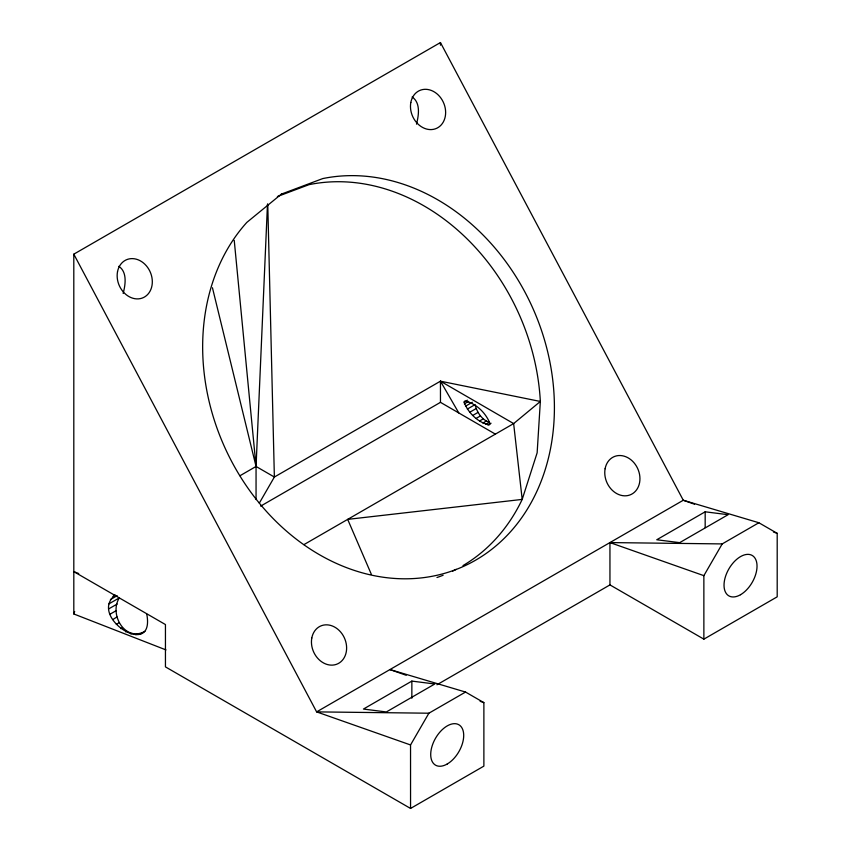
<?xml version="1.0" encoding="UTF-8"?>
<svg xmlns="http://www.w3.org/2000/svg" width="851" height="851" viewBox="0 0 851 851"><rect width="100%" height="100%" fill="white"/><g stroke="black" fill="none" stroke-linecap="round" stroke-linejoin="round"><path stroke-width="1.28" d="M411.852 698.224L411.863 681.098L434.776 684.002L386.354 711.957L363.441 709.053L411.863 681.098M705.171 527.609L705.181 511.802L728.094 514.706L679.672 542.651L656.759 539.757L705.181 511.802M146.787 614.199C155.382 660.27 87.398 616.975 115.225 595.051M267.48 204.155L256.055 466.454L256.055 499.526M144.936 631.346C125.15 642.441 108.79 614.252 119.363 597.849L109.024 603.816M123.172 293.457C125.405 284.798 127.459 272.054 118.81 266.31M416.49 124.15C418.724 115.491 420.777 102.748 412.129 97.003M165.998 649.919L73.814 613.965L74.665 611.507M259.321 503.111L274.373 477.039L440.456 381.184L540.342 401.459L537.141 452.806L522.195 499.409A207.367 169.009 66.1 0 1 462.987 565.596M410.554 808.45L410.544 744.955L428.883 713.212L465.54 692.054L483.879 702.628L483.879 766.123L410.554 808.45L165.445 666.886L165.445 624.56L73.814 571.638L78.728 573.553M703.873 639.154L703.862 575.659L722.201 543.917L758.869 522.748L777.197 533.332L777.197 596.828L703.873 639.154L609.954 584.903L609.944 542.576L722.201 543.917M464.103 402.097L464.752 401.076C475.815 402.938 486.315 413.341 490.027 423.819L489.389 424.83C478.315 422.968 467.827 412.575 464.103 402.097L467.412 400.193M112.811 619.549L116.97 616.964M73.814 613.965L73.803 254.172L440.446 42.55L683.279 500.25L694.544 504.228M240.003 475.72L256.055 466.454L274.373 477.039L267.757 204.155M260.629 506.132L440.467 402.342L495.378 434.127M110.407 599.572L117.183 595.668M108.96 608.763L117.151 604.04M464.348 403.853L468.624 401.385M465.465 406.225L472.348 402.246M110.226 614.082L116.332 610.561M467.359 409.065L475.049 404.629C476.879 412.15 481.709 419.681 489.282 422.351L485.687 424.426M469.922 412.161L476.209 408.533M472.975 415.32L478.049 412.384M116.332 624.357L119.012 622.804M476.305 418.309L480.464 415.916M479.677 420.937L483.262 418.873M120.757 628.623L122.331 627.708M482.879 423.021L486.272 421.064M125.703 631.899L126.703 631.314M487.91 425.043L491.048 423.224M130.841 633.963L131.82 633.399M135.82 634.676L137.33 633.804M140.309 633.995L142.862 632.516M303.945 544.619L513.642 423.585L540.342 401.459A207.367 169.009 66.1 0 0 309.009 184.667L277.383 196.528M436.935 684.768L609.954 584.903M113.034 596.328L114.874 595.306M428.883 713.212L316.625 711.883L73.803 254.172M758.869 522.748L683.279 500.25L316.625 711.883L410.544 744.955M465.54 692.054L389.96 669.556L406.235 675.29M773.442 532.013L777.197 533.332M609.944 542.576L703.862 575.659M480.124 701.309L483.879 702.628M440.467 402.342L440.456 381.184L513.642 423.585L522.195 499.409L347.676 519.376L371.334 574.297M440.456 381.184L458.785 412.926M212.442 287.744L256.055 466.454L234.238 240.386M440.446 42.55L440.446 45.209M443.116 575.255A207.367 169.009 66.1 0 1 436.967 577.499M456.189 569.351A207.367 169.009 66.1 0 1 452.7 571.085M281.394 194.102L246.822 222.409A207.367 169.009 66.1 0 0 314.072 551.491A207.367 169.009 66.1 0 0 554.352 412.809A207.367 169.009 66.1 0 0 322.742 178.582L281.394 194.102M447.211 764.007A23.328 13.467 -60 0 0 461.497 727.19A23.328 13.467 -60 0 0 432.925 743.678A23.328 13.467 -60 0 0 447.211 764.007M117.502 271.799A20.732 16.903 66.1 0 0 140.309 298.616A20.732 16.903 66.1 0 0 146.383 265.842A20.732 16.903 66.1 0 0 117.502 271.799M410.82 102.503A20.732 16.903 66.1 0 0 433.627 129.309A20.732 16.903 66.1 0 0 439.701 96.535A20.732 16.903 66.1 0 0 410.82 102.503M311.796 638.027A20.732 16.903 66.1 0 0 334.613 664.844A20.732 16.903 66.1 0 0 340.687 632.07A20.732 16.903 66.1 0 0 311.796 638.027M605.114 468.731A20.732 16.903 66.1 0 0 627.932 495.537A20.732 16.903 66.1 0 0 634.006 462.763A20.732 16.903 66.1 0 0 605.114 468.731M740.53 594.711A23.328 13.467 -60 0 0 754.816 557.884A23.328 13.467 -60 0 0 726.243 574.382A23.328 13.467 -60 0 0 740.53 594.711"/></g></svg>
